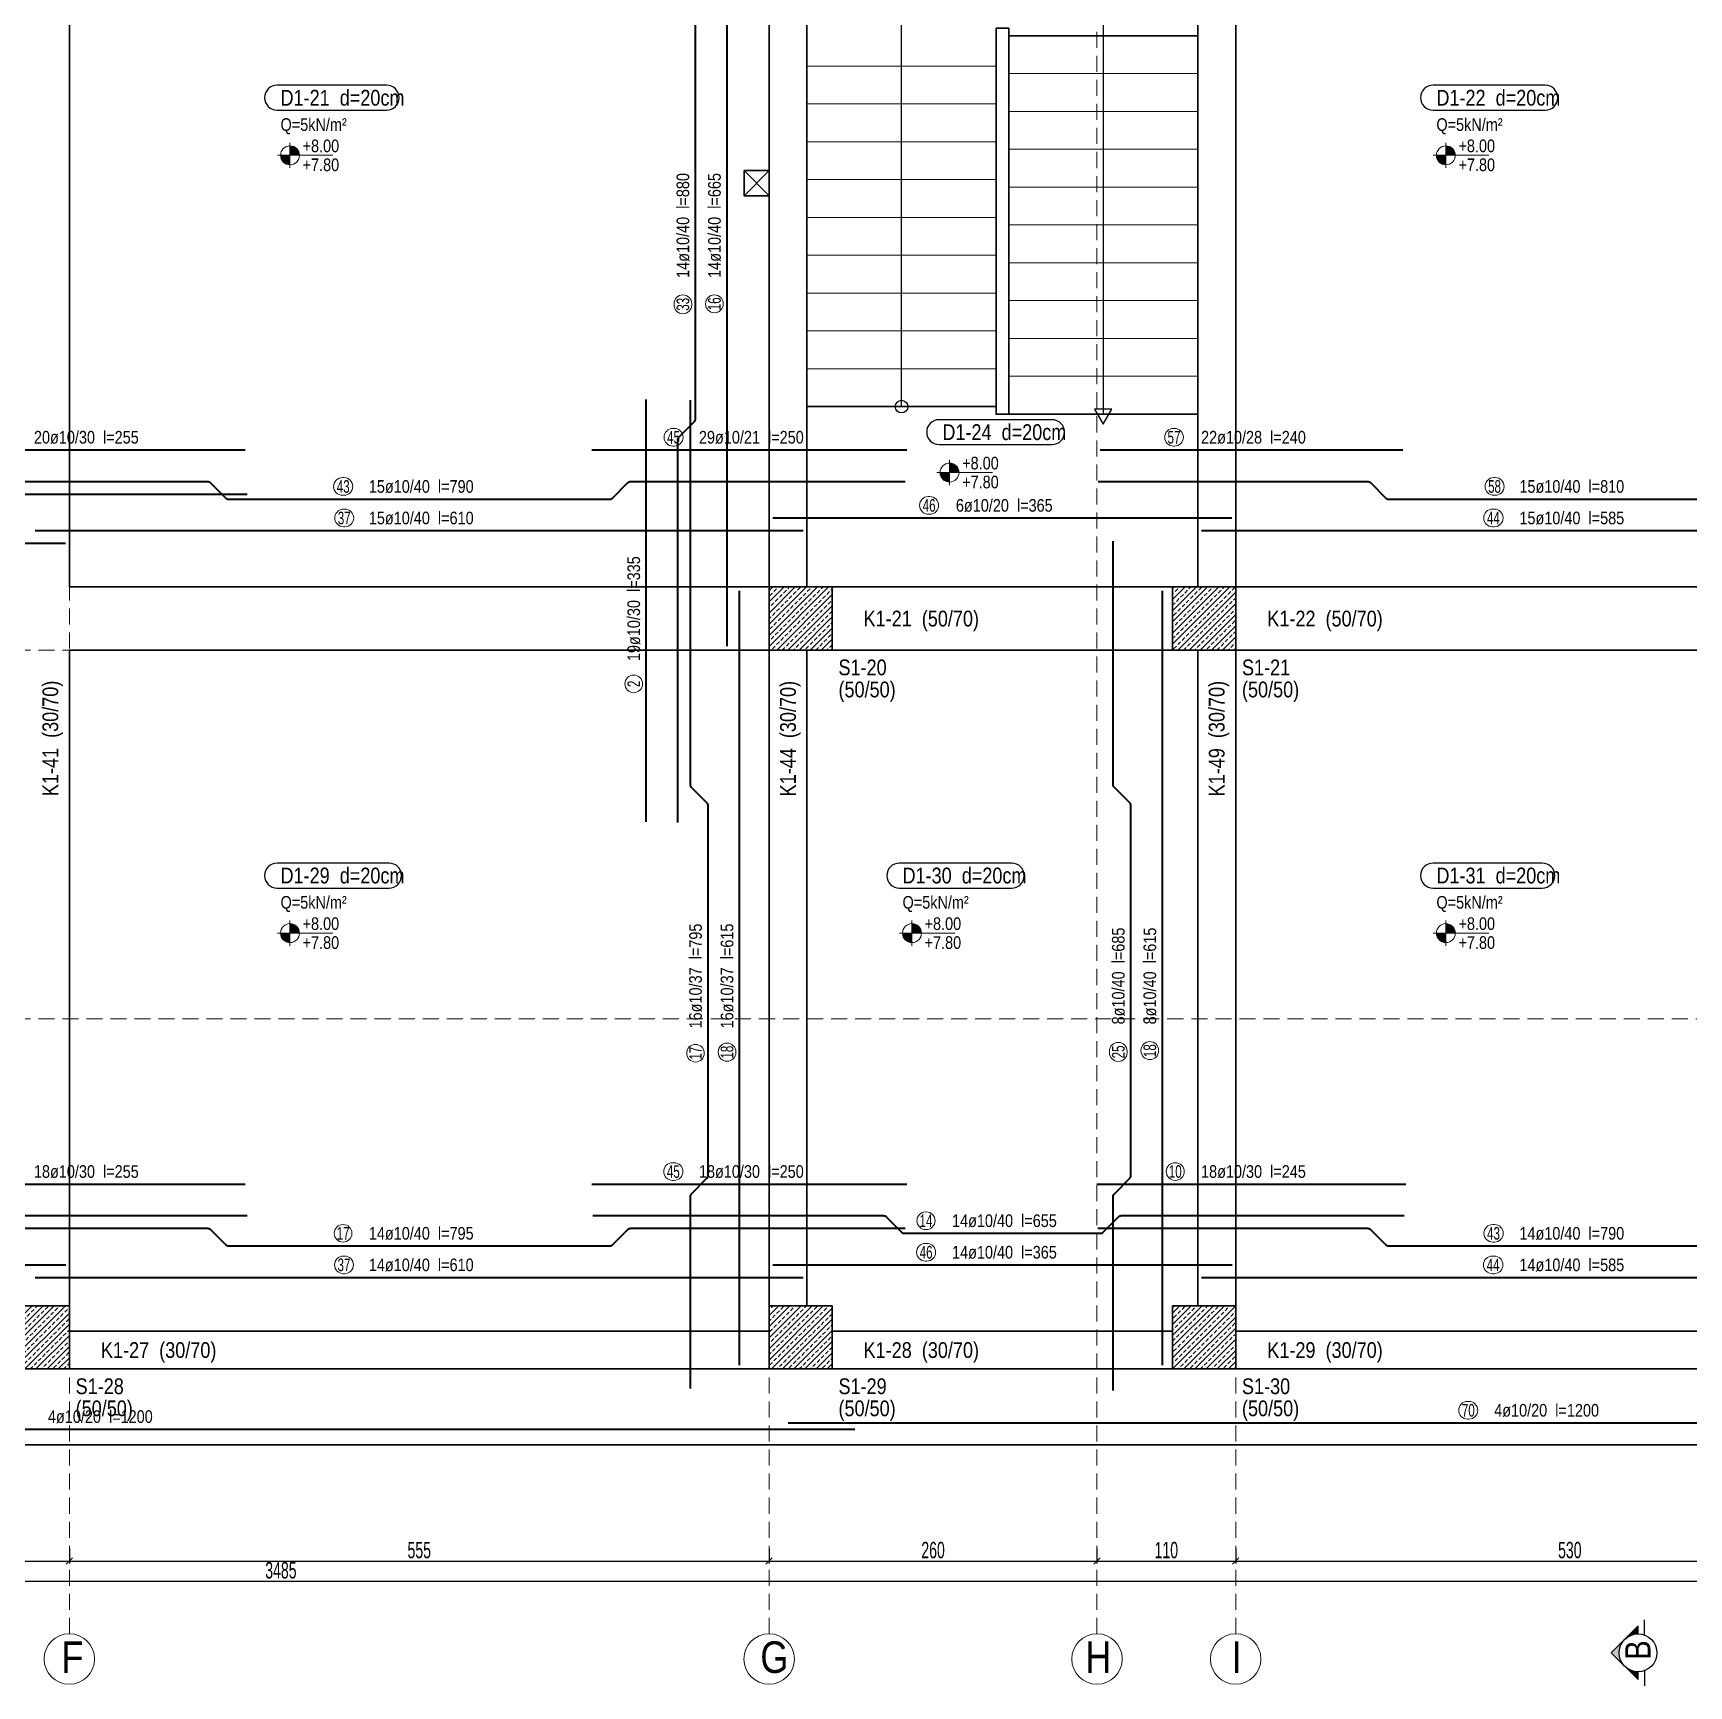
# Model space of a CAD drawing. Header units: millimetres. Extents: x 2876 to 7623, y 756 to 3416.
# Drawn here: x 5018 to 6332, y 756 to 2067 of the extents above; entities that cross this region are included whole.
import ezdxf
from ezdxf.enums import TextEntityAlignment as Align

# ---------------------------------------------------------------- set-up
doc = ezdxf.new("R2010")
doc.units = ezdxf.units.MM
doc.linetypes.add('DASHED', pattern=[19.05, 12.7, -6.35])
for name, color, linetype, lineweight in [('AKS BALONU (BEYKENT)', 7, 'Continuous', 20), ('AKS CIZGISI (BEYKENT)', 252, 'DASHED', 20), ('AKS NO (BEYKENT)', 3, 'Continuous', 20), ('AKS OLCU (BEYKENT)', 200, 'Continuous', 20), ('BOSLUK (BEYKENT)', 30, 'Continuous', 30), ('CIZGI (BEYKENT)', 1, 'Continuous', 20), ('DONATI (BEYKENT)', 4, 'Continuous', 40), ('DONATI YAZISI (BEYKENT)', 3, 'Continuous', 20), ('DOSEME ISMI (BEYKENT)', 9, 'Continuous', 20), ('DOSEME PAFTA (BEYKENT)', 3, 'Continuous', 20), ('DOSEME SINIRI (BEYKENT)', 2, 'Continuous', 30), ('KESIT (BEYKENT)', 151, 'Continuous', 25), ('KESIT ISMI (BEYKENT)', 6, 'Continuous', 20), ('KIRIS (BEYKENT)', 2, 'Continuous', 30), ('KIRIS ISMI (BEYKENT)', 40, 'Continuous', 20), ('KOLON (BEYKENT)', 3, 'Continuous', 30), ('KOLON ISMI (BEYKENT)', 91, 'Continuous', 20), ('KOT CIZGI (BEYKENT)', 120, 'Continuous', 20), ('KOT YAZI (BEYKENT)', 7, 'Continuous', 20), ('MERDIVEN (BEYKENT)', 5, 'Continuous', 20), ('MERDIVEN YAZI (BEYKENT)', 51, 'Continuous', 20), ('POZ BALON (BEYKENT)', 14, 'Continuous', 20), ('POZ NO (BEYKENT)', 2, 'Continuous', 20), ('TARAMA (BEYKENT)', 252, 'Continuous', 20), ('YAZI (BEYKENT)', 140, 'Continuous', 20)]:
    doc.layers.add(name, color=color, linetype=linetype, lineweight=lineweight)
doc.styles.add('DONATI YAZISI (BEYKENT)', font='')
doc.styles.add('DSMOLC-50', font='Bahnschrift Light Condensed', dxfattribs={"width": 0.75, "height": 13})
doc.styles.add('KOT (BEYKENT)', font='')
doc.styles.add('YAZI (BEYKENT)', font='')
doc.styles.get('DONATI YAZISI (BEYKENT)').set_extended_font_data('Bahnschrift Light Condensed')
doc.styles.get('KOT (BEYKENT)').set_extended_font_data('Bahnschrift Light Condensed')
doc.styles.get('YAZI (BEYKENT)').set_extended_font_data('Bahnschrift Light Condensed')
doc.dimstyles.new('DSMOLC-50', dxfattribs={"dimtxt": 13, "dimasz": 5, "dimexe": 2, "dimexo": 2, "dimgap": 2, "dimtad": 1, "dimdec": 0, "dimzin": 12, "dimdsep": 46, "dimtxsty": 'DSMOLC-50', "dimblk": 'OBLIQUE', "dimcen": 0, "dimclrt": 7, "dimadec": 0, "dimazin": 0, "dimtfac": 1, "dimtdec": 0, "dimtix": 1, "dimtmove": 2, "dimatfit": 3, "dimfxl": 1, "dimtzin": 0, "dimarcsym": 0})
pattern_1 = [(45, (1714.5124, -839.93), (-4.419417, 4.419417), []), (45, (1718.932, -839.93), (-4.419417, 4.419417), [3.125, -1.5625])]

# ---------------------------------------------------------------- blocks, each defined once
blk = doc.blocks.new('_Oblique')
at = {"color": 0, "linetype": 'ByBlock', "lineweight": -2}
blk.add_line((-0.5, -0.5), (0.5, 0.5), dxfattribs=at)
blk = doc.blocks.new('*D90')
at = {"layer": 'AKS OLCU (BEYKENT)', "color": 0, "lineweight": -2, "transparency": 16777216}
for p, q in [((4787.1, 865.4), (4787.1, 853.4)), ((4787.1, 855.4), (5047.1, 855.4)), ((5047.1, 865.4), (5047.1, 853.4))]:
    blk.add_line(p, q, dxfattribs=at)
at = {"layer": 'DEFPOINTS', "color": 0, "transparency": 16777216}
for p in [(4787.1, 867.4), (5047.1, 867.4), (5047.1, 855.4)]:
    blk.add_point(p, dxfattribs=at)
at = {"layer": 'AKS OLCU (BEYKENT)', "color": 0, "lineweight": -2, "transparency": 16777216, "xscale": 5, "yscale": 5, "zscale": 5, "rotation": 180}
blk.add_blockref('_Oblique', (4787.1, 855.4), dxfattribs=at)
at = {"layer": 'AKS OLCU (BEYKENT)', "color": 0, "lineweight": -2, "transparency": 16777216, "xscale": 5, "yscale": 5, "zscale": 5}
blk.add_blockref('_Oblique', (5047.1, 855.4), dxfattribs=at)
at = {"layer": 'AKS OLCU (BEYKENT)', "color": 7, "transparency": 16777216, "insert": (4917.1, 864), "char_height": 13, "attachment_point": 5, "style": 'DSMOLC-50'}
blk.add_mtext('260', dxfattribs=at)
blk = doc.blocks.new('*D91')
at = {"layer": 'AKS OLCU (BEYKENT)', "color": 0, "lineweight": -2, "transparency": 16777216}
for p, q in [((5047.1, 865.4), (5047.1, 853.4)), ((5047.1, 855.4), (5602.1, 855.4)), ((5602.1, 865.4), (5602.1, 853.4))]:
    blk.add_line(p, q, dxfattribs=at)
at = {"layer": 'DEFPOINTS', "color": 0, "transparency": 16777216}
for p in [(5047.1, 867.4), (5602.1, 867.4), (5602.1, 855.4)]:
    blk.add_point(p, dxfattribs=at)
at = {"layer": 'AKS OLCU (BEYKENT)', "color": 0, "lineweight": -2, "transparency": 16777216, "xscale": 5, "yscale": 5, "zscale": 5, "rotation": 180}
blk.add_blockref('_Oblique', (5047.1, 855.4), dxfattribs=at)
at = {"layer": 'AKS OLCU (BEYKENT)', "color": 0, "lineweight": -2, "transparency": 16777216, "xscale": 5, "yscale": 5, "zscale": 5}
blk.add_blockref('_Oblique', (5602.1, 855.4), dxfattribs=at)
at = {"layer": 'AKS OLCU (BEYKENT)', "color": 7, "transparency": 16777216, "insert": (5324.6, 864), "char_height": 13, "attachment_point": 5, "style": 'DSMOLC-50'}
blk.add_mtext('555', dxfattribs=at)
blk = doc.blocks.new('*D92')
at = {"layer": 'AKS OLCU (BEYKENT)', "color": 0, "lineweight": -2, "transparency": 16777216}
for p, q in [((5602.1, 865.4), (5602.1, 853.4)), ((5602.1, 855.4), (5862.1, 855.4)), ((5862.1, 865.4), (5862.1, 853.4))]:
    blk.add_line(p, q, dxfattribs=at)
at = {"layer": 'DEFPOINTS', "color": 0, "transparency": 16777216}
for p in [(5602.1, 867.4), (5862.1, 867.4), (5862.1, 855.4)]:
    blk.add_point(p, dxfattribs=at)
at = {"layer": 'AKS OLCU (BEYKENT)', "color": 0, "lineweight": -2, "transparency": 16777216, "xscale": 5, "yscale": 5, "zscale": 5, "rotation": 180}
blk.add_blockref('_Oblique', (5602.1, 855.4), dxfattribs=at)
at = {"layer": 'AKS OLCU (BEYKENT)', "color": 0, "lineweight": -2, "transparency": 16777216, "xscale": 5, "yscale": 5, "zscale": 5}
blk.add_blockref('_Oblique', (5862.1, 855.4), dxfattribs=at)
at = {"layer": 'AKS OLCU (BEYKENT)', "color": 7, "transparency": 16777216, "insert": (5732.1, 864), "char_height": 13, "attachment_point": 5, "style": 'DSMOLC-50'}
blk.add_mtext('260', dxfattribs=at)
blk = doc.blocks.new('*D93')
at = {"layer": 'AKS OLCU (BEYKENT)', "color": 0, "lineweight": -2, "transparency": 16777216}
for p, q in [((5862.1, 865.4), (5862.1, 853.4)), ((5862.1, 855.4), (5972.1, 855.4)), ((5972.1, 865.4), (5972.1, 853.4))]:
    blk.add_line(p, q, dxfattribs=at)
at = {"layer": 'DEFPOINTS', "color": 0, "transparency": 16777216}
for p in [(5862.1, 867.4), (5972.1, 867.4), (5972.1, 855.4)]:
    blk.add_point(p, dxfattribs=at)
at = {"layer": 'AKS OLCU (BEYKENT)', "color": 0, "lineweight": -2, "transparency": 16777216, "xscale": 5, "yscale": 5, "zscale": 5, "rotation": 180}
blk.add_blockref('_Oblique', (5862.1, 855.4), dxfattribs=at)
at = {"layer": 'AKS OLCU (BEYKENT)', "color": 0, "lineweight": -2, "transparency": 16777216, "xscale": 5, "yscale": 5, "zscale": 5}
blk.add_blockref('_Oblique', (5972.1, 855.4), dxfattribs=at)
at = {"layer": 'AKS OLCU (BEYKENT)', "color": 7, "transparency": 16777216, "insert": (5917.1, 864), "char_height": 13, "attachment_point": 5, "style": 'DSMOLC-50'}
blk.add_mtext('110', dxfattribs=at)
blk = doc.blocks.new('*D94')
at = {"layer": 'AKS OLCU (BEYKENT)', "color": 0, "lineweight": -2, "transparency": 16777216}
for p, q in [((5972.1, 865.4), (5972.1, 853.4)), ((5972.1, 855.4), (6502.1, 855.4)), ((6502.1, 865.4), (6502.1, 853.4))]:
    blk.add_line(p, q, dxfattribs=at)
at = {"layer": 'DEFPOINTS', "color": 0, "transparency": 16777216}
for p in [(5972.1, 867.4), (6502.1, 867.4), (6502.1, 855.4)]:
    blk.add_point(p, dxfattribs=at)
at = {"layer": 'AKS OLCU (BEYKENT)', "color": 0, "lineweight": -2, "transparency": 16777216, "xscale": 5, "yscale": 5, "zscale": 5, "rotation": 180}
blk.add_blockref('_Oblique', (5972.1, 855.4), dxfattribs=at)
at = {"layer": 'AKS OLCU (BEYKENT)', "color": 0, "lineweight": -2, "transparency": 16777216, "xscale": 5, "yscale": 5, "zscale": 5}
blk.add_blockref('_Oblique', (6502.1, 855.4), dxfattribs=at)
at = {"layer": 'AKS OLCU (BEYKENT)', "color": 7, "transparency": 16777216, "insert": (6237.1, 864), "char_height": 13, "attachment_point": 5, "style": 'DSMOLC-50'}
blk.add_mtext('530', dxfattribs=at)
blk = doc.blocks.new('*D96')
at = {"layer": 'AKS OLCU (BEYKENT)', "color": 0, "lineweight": -2, "transparency": 16777216}
for p, q in [((3472.6, 865.4), (3472.6, 837.4)), ((6957.2, 865.4), (6957.2, 837.4)), ((3472.6, 839.4), (6957.2, 839.4))]:
    blk.add_line(p, q, dxfattribs=at)
at = {"layer": 'DEFPOINTS', "color": 0, "transparency": 16777216}
for p in [(3472.6, 867.4), (6957.2, 867.4), (6957.2, 839.4)]:
    blk.add_point(p, dxfattribs=at)
at = {"layer": 'AKS OLCU (BEYKENT)', "color": 0, "lineweight": -2, "transparency": 16777216, "xscale": 5, "yscale": 5, "zscale": 5, "rotation": 180}
blk.add_blockref('_Oblique', (3472.6, 839.4), dxfattribs=at)
at = {"layer": 'AKS OLCU (BEYKENT)', "color": 0, "lineweight": -2, "transparency": 16777216, "xscale": 5, "yscale": 5, "zscale": 5}
blk.add_blockref('_Oblique', (6957.2, 839.4), dxfattribs=at)
at = {"layer": 'AKS OLCU (BEYKENT)', "color": 7, "transparency": 16777216, "insert": (5214.9, 848), "char_height": 13, "attachment_point": 5, "style": 'DSMOLC-50'}
blk.add_mtext('3485', dxfattribs=at)

msp = doc.modelspace()

# ---------------------------------------------------------------- hatches: boundary and pattern name
at = {"layer": 'KESIT (BEYKENT)', "lineweight": -3}
h = msp.add_hatch(color=256, dxfattribs=at)
h.dxf.hatch_style = 1
h.paths.add_polyline_path([(6291.2, 803.9), (6280.6, 793.3, -0.198912), (6291.2, 797.6)])
h = msp.add_hatch(color=256, dxfattribs=at)
h.dxf.hatch_style = 1
h.paths.add_polyline_path([(6280.6, 793.3), (6270, 782.6), (6280.6, 772, -0.198912), (6276.2, 782.6, -0.198912)])
h = msp.add_hatch(color=256, dxfattribs=at)
h.dxf.hatch_style = 1
h.paths.add_polyline_path([(6291.2, 767.6, -0.198912), (6280.6, 772), (6291.2, 761.4)])
at = {"layer": 'KOT CIZGI (BEYKENT)'}
h = msp.add_hatch(color=256, dxfattribs=at)
h.dxf.hatch_style = 1
h.paths.add_polyline_path([(5222.1, 1969.8), (5214.6, 1969.8, 0.414214), (5222.1, 1962.3)])
h = msp.add_hatch(color=256, dxfattribs=at)
h.dxf.hatch_style = 1
h.paths.add_polyline_path([(5222.1, 1977.3), (5222.1, 1969.8), (5229.6, 1969.8, 0.414214)])
h = msp.add_hatch(color=256, dxfattribs=at)
h.dxf.hatch_style = 1
h.paths.add_polyline_path([(6138.8, 1969.8), (6131.3, 1969.8, 0.414214), (6138.8, 1962.3)])
h = msp.add_hatch(color=256, dxfattribs=at)
h.dxf.hatch_style = 1
h.paths.add_polyline_path([(6138.8, 1977.3), (6138.8, 1969.8), (6146.3, 1969.8, 0.414214)])
h = msp.add_hatch(color=256, dxfattribs=at)
h.dxf.hatch_style = 1
h.paths.add_polyline_path([(5745.2, 1725.8), (5745.2, 1718.3), (5752.7, 1718.3, 0.414214)])
h = msp.add_hatch(color=256, dxfattribs=at)
h.dxf.hatch_style = 1
h.paths.add_polyline_path([(5745.2, 1718.3), (5737.7, 1718.3, 0.414214), (5745.2, 1710.8)])
h = msp.add_hatch(color=256, dxfattribs=at)
h.dxf.hatch_style = 1
h.paths.add_polyline_path([(5222.1, 1353.2), (5214.6, 1353.2, 0.414214), (5222.1, 1345.7)])
h = msp.add_hatch(color=256, dxfattribs=at)
h.dxf.hatch_style = 1
h.paths.add_polyline_path([(5222.1, 1360.7), (5222.1, 1353.2), (5229.6, 1353.2, 0.414214)])
h = msp.add_hatch(color=256, dxfattribs=at)
h.dxf.hatch_style = 1
h.paths.add_polyline_path([(5715.4, 1353.2), (5707.9, 1353.2, 0.414214), (5715.4, 1345.7)])
h = msp.add_hatch(color=256, dxfattribs=at)
h.dxf.hatch_style = 1
h.paths.add_polyline_path([(5715.4, 1360.7), (5715.4, 1353.2), (5722.9, 1353.2, 0.414214)])
h = msp.add_hatch(color=256, dxfattribs=at)
h.dxf.hatch_style = 1
h.paths.add_polyline_path([(6138.8, 1353.2), (6131.3, 1353.2, 0.414214), (6138.8, 1345.7)])
h = msp.add_hatch(color=256, dxfattribs=at)
h.dxf.hatch_style = 1
h.paths.add_polyline_path([(6138.8, 1360.7), (6138.8, 1353.2), (6146.3, 1353.2, 0.414214)])
at = {"layer": 'TARAMA (BEYKENT)'}
h = msp.add_hatch(dxfattribs=at)
h.set_pattern_fill('ANSI33', color=256, style=0, pattern_type=0)
h.set_pattern_definition(pattern_1)
h.paths.add_polyline_path([(5602.1, 1627.6), (5652.1, 1627.6), (5652.1, 1577.6), (5602.1, 1577.6)], flags=0)
h = msp.add_hatch(dxfattribs=at)
h.set_pattern_fill('ANSI33', color=256, style=0, pattern_type=0)
h.set_pattern_definition(pattern_1)
h.paths.add_polyline_path([(5922.1, 1627.6), (5972.1, 1627.6), (5972.1, 1577.6), (5922.1, 1577.6)], flags=0)
h = msp.add_hatch(dxfattribs=at)
h.set_pattern_fill('ANSI33', color=256, style=0, pattern_type=0)
h.set_pattern_definition(pattern_1)
h.paths.add_polyline_path([(4997.1, 1057.7), (5047.1, 1057.7), (5047.1, 1007.7), (4997.1, 1007.7)], flags=0)
h = msp.add_hatch(dxfattribs=at)
h.set_pattern_fill('ANSI33', color=256, style=0, pattern_type=0)
h.set_pattern_definition(pattern_1)
h.paths.add_polyline_path([(5602.1, 1057.7), (5652.1, 1057.7), (5652.1, 1007.7), (5602.1, 1007.7)], flags=0)
h = msp.add_hatch(dxfattribs=at)
h.set_pattern_fill('ANSI33', color=256, style=0, pattern_type=0)
h.set_pattern_definition(pattern_1)
h.paths.add_polyline_path([(5922.1, 1057.7), (5972.1, 1057.7), (5972.1, 1007.7), (5922.1, 1007.7)], flags=0)

# ---------------------------------------------------------------- linework, layer by layer
at = {"layer": 'AKS BALONU (BEYKENT)'}
for centre in [(5047.1, 777.7), (5602.1, 777.7), (5862.1, 777.7), (5972.1, 777.7)]:
    msp.add_circle(centre, 20, dxfattribs=at)
at = {"layer": 'AKS CIZGISI (BEYKENT)'}
for p, q in [((5047.1, 797.7), (5047.1, 3167.2)), ((5602.1, 797.7), (5602.1, 3167.2)), ((5862.1, 797.7), (5862.1, 3167.2)), ((5972.1, 797.7), (5972.1, 3167.2)), ((3136.6, 1577.6), (7543.1, 1577.6)), ((3136.6, 1285.3), (7543.1, 1285.3)), ((3136.6, 1007.7), (7543.1, 1007.7))]:
    msp.add_line(p, q, dxfattribs=at)
at = {"layer": 'BOSLUK (BEYKENT)'}
msp.add_lwpolyline([(5582.2, 1957.7), (5602.2, 1957.7), (5602.2, 1937.7), (5582.2, 1937.7)], close=True, dxfattribs=at)
at = {"layer": 'CIZGI (BEYKENT)'}
for p, q in [((5582.2, 1937.7), (5602, 1957.7)), ((5582.2, 1957.7), (5602, 1937.7))]:
    msp.add_line(p, q, dxfattribs=at)
at = {"layer": 'DONATI (BEYKENT)'}
for points in [[(5529.7, 1440.9), (5529.7, 1744.3, -0.198912), (5530.6, 1746.4), (5542.8, 1758.7, 0.198912), (5543.7, 1760.8), (5543.7, 2084.3, 0.198912), (5542.8, 2086.4), (5530.6, 2098.7, -0.198912), (5529.7, 2100.8), (5529.7, 2304.3)], [(5539.7, 992.3), (5539.7, 1144.4, -0.198912), (5540.6, 1146.5), (5552.8, 1158.8, 0.198912), (5553.7, 1160.9), (5553.7, 1454.3, 0.198912), (5552.8, 1456.5), (5540.6, 1468.7, -0.198912), (5539.7, 1470.8), (5539.7, 1775.7)], [(4931.6, 1711.3), (5156.8, 1711.3, -0.198912), (5158.9, 1710.4), (5171.2, 1698.1, 0.198912), (5173.3, 1697.3), (5475.8, 1697.3, 0.198912), (5477.9, 1698.1), (5490.1, 1710.4, -0.198912), (5492.3, 1711.3), (5710, 1711.3)], [(5863.1, 1711.3), (6076.8, 1711.3, -0.198912), (6078.9, 1710.4), (6091.2, 1698.1, 0.198912), (6093.3, 1697.3), (6380.7, 1697.3, 0.198912), (6382.9, 1698.1), (6395.1, 1710.4, -0.198912), (6397.2, 1711.3), (6661.5, 1711.3)], [(4554.7, 1701.3), (4743.8, 1701.3, -0.198912), (4746, 1700.4), (4758.2, 1688.1, 0.198912), (4760.3, 1687.3), (4933.9, 1687.3, 0.198912), (4936, 1688.1), (4948.2, 1700.4, -0.198912), (4950.3, 1701.3), (5188.1, 1701.3)], [(5875, 990.5), (5875, 1144.4, -0.198912), (5875.9, 1146.5), (5888.2, 1158.8, 0.198912), (5889, 1160.9), (5889, 1454.3, 0.198912), (5888.2, 1456.5), (5875.9, 1468.7, -0.198912), (5875, 1470.8), (5875, 1663.9)], [(4554.7, 1129.2), (4743.8, 1129.2, -0.198912), (4746, 1128.3), (4758.2, 1116.1, 0.198912), (4760.3, 1115.2), (4933.8, 1115.2, 0.198912), (4936, 1116.1), (4948.2, 1128.3, -0.198912), (4950.3, 1129.2), (5188.1, 1129.2)], [(4931.6, 1119.2), (5156.9, 1119.2, -0.198912), (5159, 1118.3), (5171.3, 1106.1, 0.198912), (5173.4, 1105.2), (5475.8, 1105.2, 0.198912), (5477.9, 1106.1), (5490.1, 1118.3, -0.198912), (5492.3, 1119.2), (5710, 1119.2)], [(5462.3, 1129.2), (5692.8, 1129.2, -0.198912), (5695, 1128.3), (5707.2, 1116.1, 0.198912), (5709.3, 1115.2), (5864.8, 1115.2, 0.198912), (5867, 1116.1), (5879.2, 1128.3, -0.198912), (5881.3, 1129.2), (6105.7, 1129.2)], [(5862.8, 1119.2), (6076.9, 1119.2, -0.198912), (6079, 1118.3), (6091.3, 1106.1, 0.198912), (6093.4, 1105.2), (6380.8, 1105.2, 0.198912), (6382.9, 1106.1), (6395.1, 1118.3, -0.198912), (6397.3, 1119.2), (6636.2, 1119.2)]]:
    msp.add_lwpolyline(points, format="xyb", dxfattribs=at)
for points in [[(5568.7, 1580.6), (5568.7, 2244.6)], [(5504.7, 1441.3), (5504.7, 1776.3)], [(4931.5, 1736.3), (5186.5, 1736.3)], [(5461.4, 1736.3), (5711.4, 1736.3)], [(5864.6, 1736.3), (6104.6, 1736.3)], [(5605, 1682.3), (5969.1, 1682.3)], [(5020.1, 1672.3), (5629.1, 1672.3)], [(5945.1, 1672.3), (6529.1, 1672.3)], [(4650, 1662.3), (5044.1, 1662.3)], [(5578.7, 1010.7), (5578.7, 1624.6)], [(5914, 1010.7), (5914, 1624.6)], [(4931.5, 1154.2), (5186.5, 1154.2)], [(5461.4, 1154.2), (5711.4, 1154.2)], [(5862.1, 1154.2), (6107.1, 1154.2)], [(4650, 1090.2), (5044.2, 1090.2)], [(5605, 1090.2), (5969.2, 1090.2)], [(5020.1, 1080.2), (5629.1, 1080.2)], [(5945.1, 1080.2), (6529.1, 1080.2)], [(4470.1, 959.9), (5670.1, 959.9)], [(5617.1, 964.9), (6817.1, 964.9)]]:
    msp.add_lwpolyline(points, dxfattribs=at)
at = {"layer": 'DOSEME PAFTA (BEYKENT)', "lineweight": -3}
for points in [[(5211.9, 2005.6), (5298.7, 2005.6, 1), (5298.7, 2025.4), (5211.9, 2025.4, 1)], [(6128.6, 2005.6), (6217.6, 2005.6, 1), (6217.6, 2025.4), (6128.6, 2025.4, 1)], [(5736.9, 1740.5), (5826.5, 1740.5, 1), (5826.5, 1760.2), (5736.9, 1760.2, 1)], [(5211.9, 1388.9), (5300.7, 1388.9, 1), (5300.7, 1408.7), (5211.9, 1408.7, 1)], [(5705.3, 1388.9), (5794.5, 1388.9, 1), (5794.5, 1408.7), (5705.3, 1408.7, 1)], [(6128.6, 1388.9), (6215.3, 1388.9, 1), (6215.3, 1408.7), (6128.6, 1408.7, 1)]]:
    msp.add_lwpolyline(points, format="xyb", close=True, dxfattribs=at)
at = {"layer": 'DOSEME SINIRI (BEYKENT)'}
for p, q in [((5942.1, 2064.6), (5792.1, 2064.6)), ((5632.1, 1770.6), (5782.1, 1770.6)), ((5942.1, 1764.6), (5792.1, 1764.6))]:
    msp.add_line(p, q, dxfattribs=at)
for points in [[(3886.1, 2977.2), (7365.5, 2977.4), (7007.2, 947.6), (3315.3, 947.6)], [(5782.1, 2070.6), (5792.1, 2070.6), (5792.1, 1764.6), (5782.1, 1764.6)]]:
    msp.add_lwpolyline(points, close=True, dxfattribs=at)
at = {"layer": 'KESIT (BEYKENT)', "lineweight": -3, "flags": 128}
for points in [[(6291.2, 797.6), (6291.2, 803.9), (6270, 782.6), (6291.2, 761.4), (6291.2, 767.6)], [(6296.2, 796.8), (6296.2, 808.9)], [(6296.2, 768.5), (6296.2, 756.4)]]:
    msp.add_lwpolyline(points, dxfattribs=at)
at = {"layer": 'KESIT (BEYKENT)', "lineweight": -3}
msp.add_circle((6291.2, 782.6), 15, dxfattribs=at)
at = {"layer": 'KIRIS (BEYKENT)'}
for p, q in [((5047.1, 2217.5), (5047.1, 1627.6)), ((5602.1, 2217.6), (5602, 1627.5)), ((5632.1, 2217.6), (5632.1, 1627.5)), ((5942.1, 2217.6), (5942.1, 1627.5)), ((5972.1, 2217.6), (5972.1, 1627.6)), ((5047.1, 1627.6), (5602, 1627.6)), ((5652, 1627.6), (5922.2, 1627.6)), ((5972.2, 1627.6), (6502, 1627.6)), ((5047.1, 1577.6), (5602, 1577.6)), ((5047.1, 1577.6), (5047.2, 1057.6)), ((5602, 1577.5), (5602, 1057.6)), ((5632.1, 1577.5), (5632.1, 1057.6)), ((5652, 1577.6), (5922.2, 1577.6)), ((5942.1, 1577.5), (5942.1, 1057.6)), ((5972.1, 1577.5), (5972.2, 1057.6)), ((5972.2, 1577.6), (6502, 1577.6)), ((5047.2, 1037.7), (5602, 1037.7)), ((5652, 1037.7), (5922.2, 1037.7)), ((5972.2, 1037.7), (6502, 1037.7)), ((5047.2, 1007.7), (5602, 1007.7)), ((5652, 1007.7), (5922.2, 1007.7)), ((5972.2, 1007.7), (6502, 1007.7))]:
    msp.add_line(p, q, dxfattribs=at)
at = {"layer": 'KOLON (BEYKENT)'}
for points in [[(5602.1, 1627.6), (5652.1, 1627.6), (5652.1, 1577.6), (5602.1, 1577.6)], [(5922.1, 1627.6), (5972.1, 1627.6), (5972.1, 1577.6), (5922.1, 1577.6)], [(4997.1, 1057.7), (5047.1, 1057.7), (5047.1, 1007.7), (4997.1, 1007.7)], [(5602.1, 1057.7), (5652.1, 1057.7), (5652.1, 1007.7), (5602.1, 1007.7)], [(5922.1, 1057.7), (5972.1, 1057.7), (5972.1, 1007.7), (5922.1, 1007.7)]]:
    msp.add_lwpolyline(points, close=True, dxfattribs=at)
at = {"layer": 'KOT CIZGI (BEYKENT)'}
for p, q in [((5212.1, 1969.8), (5256.1, 1969.8)), ((5222.1, 1979.8), (5222.1, 1959.8)), ((6128.8, 1969.8), (6172.8, 1969.8)), ((6138.8, 1979.8), (6138.8, 1959.8)), ((5745.2, 1728.3), (5745.2, 1708.3)), ((5735.2, 1718.3), (5779.2, 1718.3)), ((5212.1, 1353.2), (5256.1, 1353.2)), ((5222.1, 1363.2), (5222.1, 1343.2)), ((5705.4, 1353.2), (5749.4, 1353.2)), ((5715.4, 1363.2), (5715.4, 1343.2)), ((6128.8, 1353.2), (6172.8, 1353.2)), ((6138.8, 1363.2), (6138.8, 1343.2))]:
    msp.add_line(p, q, dxfattribs=at)
for centre in [(5222.1, 1969.8), (6138.8, 1969.8), (5745.2, 1718.3), (5222.1, 1353.2), (5715.4, 1353.2), (6138.8, 1353.2)]:
    msp.add_circle(centre, 7.5, dxfattribs=at)
at = {"layer": 'MERDIVEN (BEYKENT)'}
for p, q in [((5632.1, 2040.6), (5782.1, 2040.6)), ((5942.1, 2034.6), (5792.1, 2034.6)), ((5632.1, 2010.6), (5782.1, 2010.6)), ((5942.1, 2004.6), (5792.1, 2004.6)), ((5632.1, 1980.6), (5782.1, 1980.6)), ((5942.1, 1974.6), (5792.1, 1974.6)), ((5632.1, 1950.6), (5782.1, 1950.6)), ((5942.1, 1944.6), (5792.1, 1944.6)), ((5632.1, 1920.6), (5782.1, 1920.6)), ((5942.1, 1914.6), (5792.1, 1914.6)), ((5632.1, 1890.6), (5782.1, 1890.6)), ((5942.1, 1884.6), (5792.1, 1884.6)), ((5632.1, 1860.6), (5782.1, 1860.6)), ((5942.1, 1854.6), (5792.1, 1854.6)), ((5632.1, 1830.6), (5782.1, 1830.6)), ((5942.1, 1824.6), (5792.1, 1824.6)), ((5632.1, 1800.6), (5782.1, 1800.6)), ((5942.1, 1794.6), (5792.1, 1794.6))]:
    msp.add_line(p, q, dxfattribs=at)
at = {"layer": 'MERDIVEN YAZI (BEYKENT)', "lineweight": -3, "flags": 128}
msp.add_lwpolyline([(5707.1, 1770.6), (5707.1, 2144.1), (5867.1, 2144.1), (5867.1, 1764.6)], dxfattribs=at)
msp.add_lwpolyline([(5867.1, 1756.6), (5874, 1768.6), (5860.2, 1768.6)], close=True, dxfattribs=at)
at = {"layer": 'MERDIVEN YAZI (BEYKENT)', "lineweight": -3}
msp.add_circle((5707.1, 1770.6), 5, dxfattribs=at)
at = {"layer": 'POZ BALON (BEYKENT)'}
for p, q in [((5526.7, 1851.2), (5526.7, 1852.2)), ((5540.7, 1851.2), (5540.7, 1852.2)), ((5551.7, 1852), (5551.7, 1852.2)), ((5565.7, 1852), (5565.7, 1852.2)), ((5525.8, 1753.3), (5526.9, 1753.3)), ((5922.8, 1753.3), (5923.6, 1753.3)), ((5525.8, 1739.3), (5526.9, 1739.3)), ((5922.8, 1739.3), (5923.6, 1739.3)), ((5263.7, 1714.3), (5264.9, 1714.3)), ((6176.9, 1714.3), (6178, 1714.3)), ((5263.7, 1700.3), (5264.9, 1700.3)), ((5728.4, 1699.3), (5729.5, 1699.3)), ((6176.9, 1700.3), (6178, 1700.3)), ((5264.6, 1689.3), (5265.6, 1689.3)), ((5728.4, 1685.3), (5729.5, 1685.3)), ((6175.8, 1689.3), (6177.2, 1689.3)), ((5264.6, 1675.3), (5265.6, 1675.3)), ((6175.8, 1675.3), (6177.2, 1675.3)), ((5536.7, 1258), (5536.7, 1258)), ((5550.7, 1258), (5550.7, 1258)), ((5561.7, 1258.6), (5561.7, 1259)), ((5575.7, 1258.6), (5575.7, 1259)), ((5872, 1258.5), (5872, 1259.6)), ((5886, 1258.5), (5886, 1259.6)), ((5897, 1259.9), (5897, 1260.2)), ((5911, 1259.9), (5911, 1260.2)), ((5525.5, 1171.2), (5526.7, 1171.2)), ((5924, 1171.2), (5924.3, 1171.2)), ((5525.5, 1157.2), (5526.7, 1157.2)), ((5924, 1157.2), (5924.3, 1157.2)), ((5726.3, 1132.2), (5726.7, 1132.2)), ((5264.2, 1122.2), (5264.2, 1122.2)), ((5726.3, 1118.2), (5726.7, 1118.2)), ((6176, 1122.2), (6177.3, 1122.2)), ((5264.2, 1108.2), (5264.2, 1108.2)), ((5726, 1107.2), (5727.1, 1107.2)), ((6176, 1108.2), (6177.3, 1108.2)), ((5264.4, 1097.2), (5265.4, 1097.2)), ((5726, 1093.2), (5727.1, 1093.2)), ((6175.6, 1097.2), (6177.1, 1097.2)), ((5264.4, 1083.2), (5265.4, 1083.2)), ((6175.6, 1083.2), (6177.1, 1083.2)), ((6156, 981.9), (6157.1, 981.9)), ((6156, 967.9), (6157.1, 967.9))]:
    msp.add_line(p, q, dxfattribs=at)
msp.add_circle((5494.7, 1550.8), 7, dxfattribs=at)
for centre, start, end in [((5533.7, 1852.2), 0, 180), ((5558.7, 1852.2), 0, 180), ((5558.7, 1852), 180, 0), ((5533.7, 1851.2), 180, 0), ((5525.8, 1746.3), 90, 270), ((5526.9, 1746.3), 270, 90), ((5922.8, 1746.3), 90, 270), ((5923.6, 1746.3), 270, 90), ((5263.7, 1707.3), 90, 270), ((5264.9, 1707.3), 270, 90), ((6176.9, 1707.3), 90, 270), ((6178, 1707.3), 270, 90), ((5728.4, 1692.3), 90, 270), ((5729.5, 1692.3), 270, 90), ((5264.6, 1682.3), 90, 270), ((5265.6, 1682.3), 270, 90), ((6175.8, 1682.3), 90, 270), ((6177.2, 1682.3), 270, 90), ((5543.7, 1258), 0, 180), ((5568.7, 1259), 0, 180), ((5879, 1259.6), 0, 180), ((5904, 1260.2), 0, 180), ((5543.7, 1258), 180, 0), ((5568.7, 1258.6), 180, 0), ((5879, 1258.5), 180, 0), ((5904, 1259.9), 180, 0), ((5525.5, 1164.2), 90, 270), ((5526.7, 1164.2), 270, 90), ((5924, 1164.2), 90, 270), ((5924.3, 1164.2), 270, 90), ((5726.3, 1125.2), 90, 270), ((5726.7, 1125.2), 270, 90), ((5264.2, 1115.2), 90, 270), ((5264.2, 1115.2), 270, 90), ((6176, 1115.2), 90, 270), ((6177.3, 1115.2), 270, 90), ((5726, 1100.2), 90, 270), ((5727.1, 1100.2), 270, 90), ((5264.4, 1090.2), 90, 270), ((5265.4, 1090.2), 270, 90), ((6175.6, 1090.2), 90, 270), ((6177.1, 1090.2), 270, 90), ((6156, 974.9), 90, 270), ((6157.1, 974.9), 270, 90)]:
    msp.add_arc(centre, 7, start, end, dxfattribs=at)

# ---------------------------------------------------------------- texts
at = {"layer": 'AKS NO (BEYKENT)', "style": 'YAZI (BEYKENT)'}
for s, p in [('F', (5040.8, 766.7)), ('G', (5595.1, 766.7)), ('H', (5852.8, 766.7)), ('I', (5969, 766.7))]:
    msp.add_text(s, height=25, dxfattribs=at).set_placement(p)
at = {"layer": 'DONATI YAZISI (BEYKENT)', "style": 'DONATI YAZISI (BEYKENT)'}
for s, p in [(' 14ø10/40  l=880', (5533.7, 1912.6)), (' 14ø10/40  l=665', (5558.7, 1912.6)), (' 19ø10/30  l=335', (5494.7, 1608.8)), (' 16ø10/37  l=795', (5543.7, 1317.6)), (' 16ø10/37  l=615', (5568.7, 1317.6)), (' 8ø10/40  l=685', (5879, 1317.6)), (' 8ø10/40  l=615', (5904, 1317.6))]:
    msp.add_text(s, height=10, rotation=90, dxfattribs=at).set_placement(p, align=Align.MIDDLE_CENTER)
for s, p in [(' 20ø10/30  l=255', (5059, 1746.3)), (' 29ø10/21  l=250', (5586.4, 1746.3)), (' 22ø10/28  l=240', (5984.6, 1746.3)), (' 15ø10/40  l=790', (5324.6, 1707.3)), (' 15ø10/40  l=810', (6237.1, 1707.3)), (' 6ø10/20  l=365', (5787, 1692.3)), (' 15ø10/40  l=610', (5324.6, 1682.3)), (' 15ø10/40  l=585', (6237.1, 1682.3)), (' 18ø10/30  l=255', (5059, 1164.2)), (' 18ø10/30  l=250', (5586.4, 1164.2)), (' 18ø10/30  l=245', (5984.6, 1164.2)), (' 14ø10/40  l=655', (5787.1, 1125.2)), (' 14ø10/40  l=795', (5324.6, 1115.2)), (' 14ø10/40  l=790', (6237.1, 1115.2)), (' 14ø10/40  l=365', (5787.1, 1100.2)), (' 14ø10/40  l=610', (5324.6, 1090.2)), (' 14ø10/40  l=585', (6237.1, 1090.2)), (' 4ø10/20  l=1200', (5070.1, 969.9)), (' 4ø10/20  l=1200', (6217.1, 974.9))]:
    msp.add_text(s, height=10, dxfattribs=at).set_placement(p, align=Align.MIDDLE_CENTER)
at = {"layer": 'DOSEME ISMI (BEYKENT)', "style": 'YAZI (BEYKENT)'}
for s, p in [('D1-21  d=20cm', (5214.6, 2009.2)), ('D1-22  d=20cm', (6131.3, 2009.2)), ('D1-24  d=20cm', (5739.5, 1744.1)), ('D1-29  d=20cm', (5214.6, 1392.6)), ('D1-30  d=20cm', (5707.9, 1392.6)), ('D1-31  d=20cm', (6131.3, 1392.6))]:
    msp.add_text(s, height=12.5, dxfattribs=at).set_placement(p)
at = {"layer": 'KESIT ISMI (BEYKENT)', "style": 'YAZI (BEYKENT)'}
msp.add_text('B', height=20, rotation=90, dxfattribs=at).set_placement((6301.1, 777.2))
at = {"layer": 'KIRIS ISMI (BEYKENT)', "style": 'YAZI (BEYKENT)'}
for s, p in [('K1-21  (50/70)', (5677, 1596.3)), ('K1-22  (50/70)', (5997.2, 1596.3)), ('K1-27  (30/70)', (5072.2, 1016.4)), ('K1-28  (30/70)', (5677, 1016.4)), ('K1-29  (30/70)', (5997.2, 1016.4))]:
    msp.add_text(s, height=12.5, dxfattribs=at).set_placement(p)
for s, p in [('K1-41  (30/70)', (5038.3, 1461.8)), ('K1-44  (30/70)', (5623.3, 1461.6)), ('K1-49  (30/70)', (5963.3, 1461.6))]:
    msp.add_text(s, height=12.5, rotation=90, dxfattribs=at).set_placement(p)
at = {"layer": 'KOLON ISMI (BEYKENT)', "style": 'YAZI (BEYKENT)'}
for s, p in [('S1-20', (5657.1, 1557.6)), ('S1-21', (5977.1, 1557.6)), ('(50/50)', (5657.1, 1540.1)), ('(50/50)', (5977.1, 1540.1)), ('S1-28', (5052.1, 987.7)), ('S1-29', (5657.1, 987.7)), ('S1-30', (5977.1, 987.7)), ('(50/50)', (5052.1, 970.2)), ('(50/50)', (5657.1, 970.2)), ('(50/50)', (5977.1, 970.2))]:
    msp.add_text(s, height=12.5, dxfattribs=at).set_placement(p)
at = {"layer": 'KOT YAZI (BEYKENT)', "style": 'KOT (BEYKENT)'}
for s, p in [('+8.00', (5232.1, 1972.3)), ('+8.00', (6148.8, 1972.3)), ('+7.80', (5232.1, 1957.3)), ('+7.80', (6148.8, 1957.3)), ('+8.00', (5755.2, 1720.8)), ('+7.80', (5755.2, 1705.8)), ('+8.00', (5232.1, 1355.7)), ('+8.00', (5725.4, 1355.7)), ('+8.00', (6148.8, 1355.7)), ('+7.80', (5232.1, 1340.7)), ('+7.80', (5725.4, 1340.7)), ('+7.80', (6148.8, 1340.7))]:
    msp.add_text(s, height=10, dxfattribs=at).set_placement(p)
at = {"layer": 'POZ NO (BEYKENT)', "style": 'YAZI (BEYKENT)', "width": 0.8}
for s, p in [('33', (5533.7, 1851.7)), ('16', (5558.7, 1852.1)), ('2', (5494.7, 1550.8)), ('17', (5543.7, 1258)), ('18', (5568.7, 1258.8)), ('25', (5879, 1259)), ('18', (5904, 1260))]:
    msp.add_text(s, height=10, rotation=90, dxfattribs=at).set_placement(p, align=Align.MIDDLE_CENTER)
for s, p in [('45', (5526.3, 1746.3)), ('57', (5923.2, 1746.3)), ('43', (5264.3, 1707.3)), ('58', (6177.4, 1707.3)), ('46', (5729, 1692.3)), ('37', (5265.1, 1682.3)), ('44', (6176.5, 1682.3)), ('45', (5526.1, 1164.2)), ('10', (5924.2, 1164.2)), ('14', (5726.5, 1125.2)), ('17', (5264.2, 1115.2)), ('43', (6176.6, 1115.2)), ('46', (5726.6, 1100.2)), ('37', (5264.9, 1090.2)), ('44', (6176.3, 1090.2)), ('70', (6156.6, 974.9))]:
    msp.add_text(s, height=10, dxfattribs=at).set_placement(p, align=Align.MIDDLE_CENTER)
at = {"layer": 'YAZI (BEYKENT)', "style": 'YAZI (BEYKENT)'}
for p in [(5214.6, 1989.2), (6131.3, 1989.2), (5214.6, 1372.6), (5707.9, 1372.6), (6131.3, 1372.6)]:
    msp.add_text('Q=5kN/m²', height=10, dxfattribs=at).set_placement(p)

# ---------------------------------------------------------------- dimensions: what is measured, and where the dimension line sits
at = {"layer": 'AKS OLCU (BEYKENT)'}
for base, p1, p2, picture, middle in [((6957.2, 839.4), (3472.6, 867.4), (6957.2, 867.4), '*D96', (5214.9, 848)), ((5047.1, 855.4), (4787.1, 867.4), (5047.1, 867.4), '*D90', (4917.1, 864)), ((5602.1, 855.4), (5047.1, 867.4), (5602.1, 867.4), '*D91', (5324.6, 864)), ((5862.1, 855.4), (5602.1, 867.4), (5862.1, 867.4), '*D92', (5732.1, 864)), ((5972.1, 855.4), (5862.1, 867.4), (5972.1, 867.4), '*D93', (5917.1, 864)), ((6502.1, 855.4), (5972.1, 867.4), (6502.1, 867.4), '*D94', (6237.1, 864))]:
    dim = msp.add_linear_dim(base=base, p1=p1, p2=p2, dimstyle='DSMOLC-50', dxfattribs=at)
    dim.commit()
    dim.dimension.update_dxf_attribs({"geometry": picture, "text_midpoint": middle})

doc.saveas('drawing.dxf')
